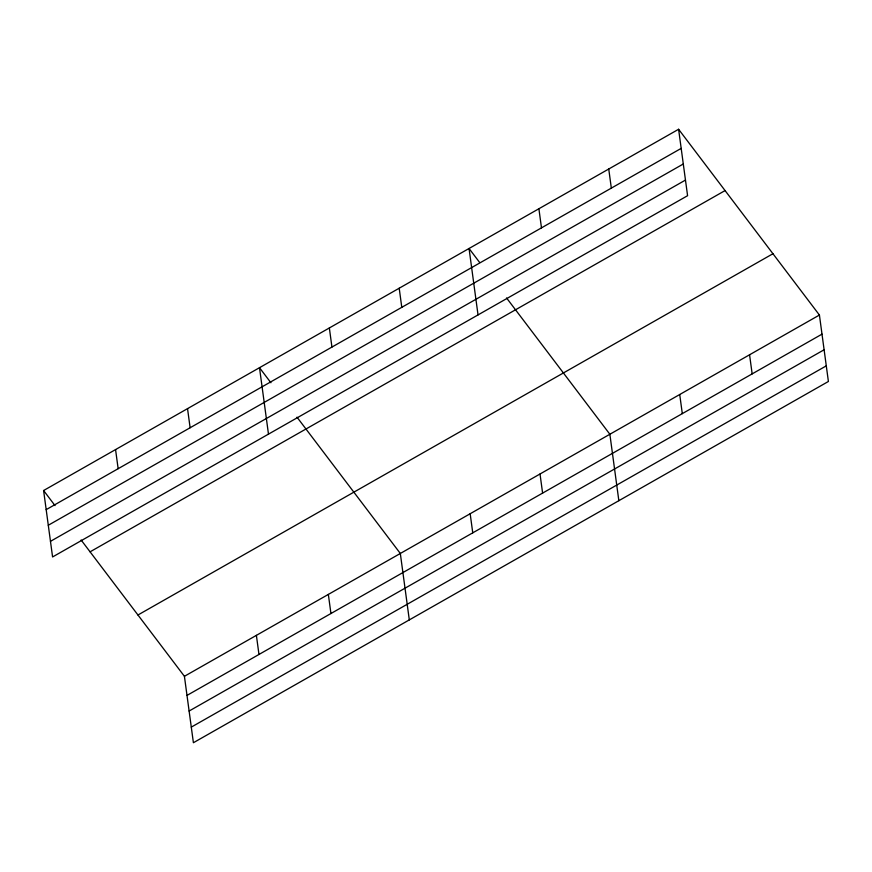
<?xml version="1.0" encoding="UTF-8"?>
<svg xmlns="http://www.w3.org/2000/svg" width="872" height="872" viewBox="0 0 872 872"><rect width="100%" height="100%" fill="white"/><g stroke="black" fill="none" stroke-linecap="round" stroke-linejoin="round"><path stroke-width="1.31" d="M678.601 129.274L687.583 195.699L52.582 556.957L43.6 490.522L678.601 129.274L819.418 315.043L828.4 381.478L193.399 742.726L184.417 676.301L81.107 539.997M46.183 509.64L681.185 148.382M48.298 525.249L683.288 163.99M50.467 541.338L685.468 180.079M90.067 551.834L725.068 190.576M137.95 615L772.952 253.741M184.417 676.301L819.418 315.043M187 695.409L822.002 334.15M189.115 711.029L824.116 349.77M191.295 727.117L826.285 365.858M479.644 262.472L469.049 248.487L478.03 314.912M506.556 297.962L609.866 434.256L618.848 500.692M270.909 382.754L259.496 367.701L268.478 434.125M297.003 417.176L400.324 553.469L409.306 619.905M43.6 490.522L55.012 505.586M749.571 354.784L752.154 373.892M679.724 394.526L682.307 413.633M608.743 169.015L611.327 188.123M538.896 208.746L541.479 227.854M540.019 473.997L542.602 493.105M470.172 513.739L472.755 532.847M399.202 288.229L401.785 307.336M329.354 327.959L331.938 347.067M328.352 594.421L330.935 613.528M256.39 635.361L258.973 654.469M187.535 408.641L190.118 427.749M115.562 449.581L118.145 468.689"/></g></svg>
